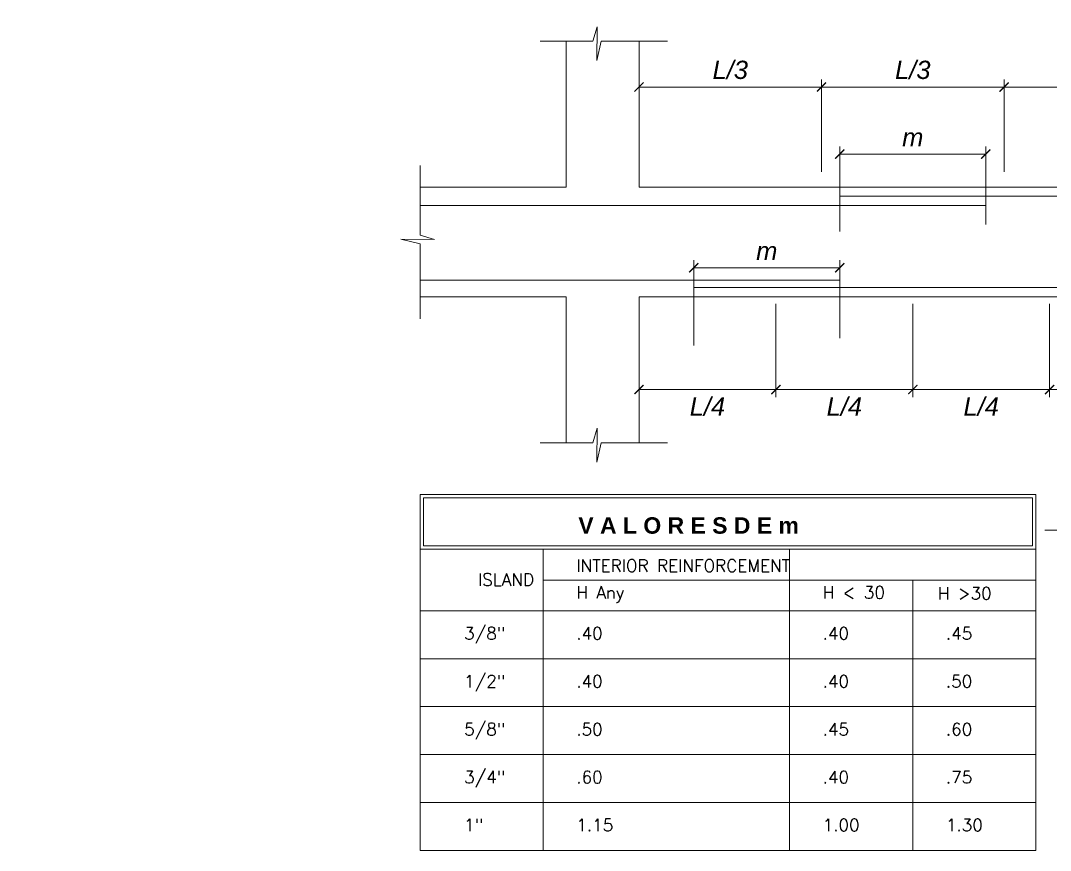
# Model space of a CAD drawing. Header units: millimetres. Extents: x 56 to 215, y 47 to 103.
# Drawn here: x 78.16 to 84.93, y 57.06 to 62.51 of the extents above; entities that cross this region are included whole.
import ezdxf

# ---------------------------------------------------------------- set-up
doc = ezdxf.new("R2010")
doc.units = ezdxf.units.MM
for name, color, linetype, lineweight in [('E_Fierros', 2, 'Continuous', 50), ('G_Complemento', 30, 'Continuous', 20), ('G_Texto', 122, 'Continuous', 20)]:
    doc.layers.add(name, color=color, linetype=linetype, lineweight=lineweight)
doc.layers.add('G_Acotación', color=171, linetype='Continuous')
doc.styles.add('Acotacion', font='ARIALN.TTF')
doc.styles.add('ARIAL', font='ariali.ttf', dxfattribs={"height": 0.12})
doc.styles.add('Textos', font='simplex.shx', dxfattribs={"width": 0.8, "oblique": 20})
doc.styles.add('Titulo Detalles', font='swissb.ttf')
doc.dimstyles.new('Indicadores', dxfattribs={"dimtxt": 0.08, "dimasz": 0.08, "dimexe": 0.05, "dimexo": 0.1, "dimgap": 0.05, "dimtad": 2, "dimtih": 1, "dimtoh": 1, "dimzin": 4, "dimdsep": 46, "dimtxsty": 'ARIAL', "dimblk1": 'ARCHTICK', "dimblk2": 'ARCHTICK', "dimsah": 1, "dimcen": 0.02, "dimclrd": 8, "dimclre": 8, "dimclrt": 7, "dimadec": 0, "dimazin": 0, "dimtfac": 1, "dimtmove": 2, "dimatfit": 3, "dimldrblk": 'CLOSEDBLANK', "dimfxl": 1, "dimtolj": 1, "dimtzin": 4, "dimlwd": 9, "dimlwe": 9, "dimarcsym": 0})
doc.dimstyles.new('Lenin_50', dxfattribs={"dimtxt": 0.3, "dimasz": 0.08, "dimexe": 0.15, "dimexo": 0.2, "dimgap": 0.03, "dimtad": 2, "dimtih": 1, "dimtoh": 1, "dimlfac": -1, "dimzin": 4, "dimdsep": 46, "dimtxsty": 'Acotacion', "dimblk": 'ARCHTICK', "dimcen": 0.08, "dimclrd": 256, "dimclre": 256, "dimclrt": 4, "dimazin": 1, "dimtm": 1e-09, "dimtfac": 1, "dimtmove": 2, "dimatfit": 2, "dimfxl": 1, "dimtolj": 1, "dimlwd": 13, "dimlwe": 18, "dimarcsym": 0})

# ---------------------------------------------------------------- blocks, each defined once
blk = doc.blocks.new('_ArchTick')
at = {"color": 0, "linetype": 'ByBlock', "const_width": 0.15}
blk.add_lwpolyline([(-0.5, -0.5), (0.5, 0.5)], dxfattribs=at)
blk = doc.blocks.new('*D554')
at = {"layer": 'Defpoints', "color": 0, "transparency": 16777216}
for p in [(75.8247, 71.0529), (77.3247, 71.0529), (75.8247, 58.5529)]:
    blk.add_point(p, dxfattribs=at)
at = {"layer": 'G_Acotación', "lineweight": 18, "transparency": 16777216}
for p, q in [((76.0247, 71.0529), (77.4747, 71.0529)), ((76.0247, 58.5529), (77.4747, 58.5529))]:
    blk.add_line(p, q, dxfattribs=at)
at = {"layer": 'G_Acotación', "lineweight": 13, "transparency": 16777216}
blk.add_line((77.3247, 58.5529), (77.3247, 71.0529), dxfattribs=at)
at = {"layer": 'G_Acotación', "lineweight": 13, "transparency": 16777216, "xscale": 0.08, "yscale": 0.08, "zscale": 0.08}
for p, rotation in [((77.3247, 71.0529), 90), ((77.3247, 58.5529), 270)]:
    blk.add_blockref('_ArchTick', p, dxfattribs=dict(at, rotation=rotation))
at = {"layer": 'G_Acotación', "color": 4, "lineweight": 5, "transparency": 16777216, "insert": (77.8534, 64.8029), "char_height": 0.3, "attachment_point": 5, "style": 'Acotacion'}
blk.add_mtext('\\A1;12.500', dxfattribs=at)
blk = doc.blocks.new('*D644')
at = {"layer": 'Defpoints', "color": 0, "transparency": 16777216}
for p in [(83.4289, 62.0779), (82.2289, 61.4196), (83.4289, 61.4196)]:
    blk.add_point(p, dxfattribs=at)
at = {"layer": 'G_Acotación', "color": 8, "lineweight": 9, "transparency": 16777216}
for p, q in [((82.2289, 61.5196), (82.2289, 62.1279)), ((83.4289, 61.5196), (83.4289, 62.1279)), ((82.2289, 62.0779), (83.4289, 62.0779))]:
    blk.add_line(p, q, dxfattribs=at)
at = {"layer": 'G_Acotación', "color": 8, "lineweight": 9, "transparency": 16777216, "xscale": 0.06, "yscale": 0.06, "zscale": 0.06, "rotation": 180}
blk.add_blockref('_ArchTick', (82.2289, 62.0779), dxfattribs=at)
at = {"layer": 'G_Acotación', "color": 8, "lineweight": 9, "transparency": 16777216, "xscale": 0.06, "yscale": 0.06, "zscale": 0.06}
blk.add_blockref('_ArchTick', (83.4289, 62.0779), dxfattribs=at)
at = {"layer": 'G_Acotación', "color": 7, "lineweight": 5, "transparency": 16777216, "insert": (82.8289, 62.1899), "char_height": 0.12, "attachment_point": 5, "style": 'ARIAL'}
blk.add_mtext('\\A1;L/3', dxfattribs=at)
blk = doc.blocks.new('_ClosedBlank')
at = {"color": 0, "linetype": 'ByBlock', "lineweight": -2}
for p, q in [((-1, 0.17), (0, 0)), ((-1, 0.17), (-1, -0.17)), ((0, 0), (-1, -0.17))]:
    blk.add_line(p, q, dxfattribs=at)
blk = doc.blocks.new('*D645')
at = {"layer": 'Defpoints', "color": 0, "transparency": 16777216}
for p in [(84.6289, 62.0779), (83.4289, 61.4196), (84.6289, 61.4196)]:
    blk.add_point(p, dxfattribs=at)
at = {"layer": 'G_Acotación', "color": 8, "lineweight": 9, "transparency": 16777216}
for p, q in [((83.4289, 61.5196), (83.4289, 62.1279)), ((84.6289, 61.5196), (84.6289, 62.1279)), ((83.4289, 62.0779), (84.6289, 62.0779))]:
    blk.add_line(p, q, dxfattribs=at)
at = {"layer": 'G_Acotación', "color": 8, "lineweight": 9, "transparency": 16777216, "xscale": 0.06, "yscale": 0.06, "zscale": 0.06, "rotation": 180}
blk.add_blockref('_ArchTick', (83.4289, 62.0779), dxfattribs=at)
at = {"layer": 'G_Acotación', "color": 8, "lineweight": 9, "transparency": 16777216, "xscale": 0.06, "yscale": 0.06, "zscale": 0.06}
blk.add_blockref('_ArchTick', (84.6289, 62.0779), dxfattribs=at)
at = {"layer": 'G_Acotación', "color": 7, "lineweight": 5, "transparency": 16777216, "insert": (84.0289, 62.1899), "char_height": 0.12, "attachment_point": 5, "style": 'ARIAL'}
blk.add_mtext('\\A1;L/3', dxfattribs=at)
blk = doc.blocks.new('*D646')
at = {"layer": 'Defpoints', "color": 0, "transparency": 16777216}
for p in [(82.2289, 60.7524), (83.1289, 60.7524), (83.1289, 60.0891)]:
    blk.add_point(p, dxfattribs=at)
at = {"layer": 'G_Acotación', "color": 8, "lineweight": 9, "transparency": 16777216}
for p, q in [((82.2289, 60.6524), (82.2289, 60.0391)), ((83.1289, 60.6524), (83.1289, 60.0391)), ((82.2289, 60.0891), (83.1289, 60.0891))]:
    blk.add_line(p, q, dxfattribs=at)
at = {"layer": 'G_Acotación', "color": 8, "lineweight": 9, "transparency": 16777216, "xscale": 0.06, "yscale": 0.06, "zscale": 0.06, "rotation": 180}
blk.add_blockref('_ArchTick', (82.2289, 60.0891), dxfattribs=at)
at = {"layer": 'G_Acotación', "color": 8, "lineweight": 9, "transparency": 16777216, "xscale": 0.06, "yscale": 0.06, "zscale": 0.06}
blk.add_blockref('_ArchTick', (83.1289, 60.0891), dxfattribs=at)
at = {"layer": 'G_Acotación', "color": 7, "lineweight": 5, "transparency": 16777216, "insert": (82.6789, 59.9771), "char_height": 0.12, "attachment_point": 5, "style": 'ARIAL'}
blk.add_mtext('\\A1;L/4', dxfattribs=at)
blk = doc.blocks.new('*D647')
at = {"layer": 'Defpoints', "color": 0, "transparency": 16777216}
for p in [(83.5489, 60.8899), (82.5889, 60.2796), (83.5489, 60.3273)]:
    blk.add_point(p, dxfattribs=at)
at = {"layer": 'G_Acotación', "color": 8, "lineweight": 9, "transparency": 16777216}
for p, q in [((82.5889, 60.3796), (82.5889, 60.9399)), ((82.5889, 60.8899), (83.5489, 60.8899)), ((83.5489, 60.4273), (83.5489, 60.9399))]:
    blk.add_line(p, q, dxfattribs=at)
at = {"layer": 'G_Acotación', "color": 8, "lineweight": 9, "transparency": 16777216, "xscale": 0.06, "yscale": 0.06, "zscale": 0.06, "rotation": 180}
blk.add_blockref('_ArchTick', (82.5889, 60.8899), dxfattribs=at)
at = {"layer": 'G_Acotación', "color": 8, "lineweight": 9, "transparency": 16777216, "xscale": 0.06, "yscale": 0.06, "zscale": 0.06}
blk.add_blockref('_ArchTick', (83.5489, 60.8899), dxfattribs=at)
at = {"layer": 'G_Acotación', "color": 7, "lineweight": 5, "transparency": 16777216, "insert": (83.0689, 60.9999), "char_height": 0.12, "attachment_point": 5, "style": 'ARIAL'}
blk.add_mtext('\\A1;m', dxfattribs=at)
blk = doc.blocks.new('*D648')
at = {"layer": 'Defpoints', "color": 0, "transparency": 16777216}
for p in [(83.1289, 60.7524), (84.0289, 60.7524), (84.0289, 60.0891)]:
    blk.add_point(p, dxfattribs=at)
at = {"layer": 'G_Acotación', "color": 8, "lineweight": 9, "transparency": 16777216}
for p, q in [((83.1289, 60.6524), (83.1289, 60.0391)), ((84.0289, 60.6524), (84.0289, 60.0391)), ((83.1289, 60.0891), (84.0289, 60.0891))]:
    blk.add_line(p, q, dxfattribs=at)
at = {"layer": 'G_Acotación', "color": 8, "lineweight": 9, "transparency": 16777216, "xscale": 0.06, "yscale": 0.06, "zscale": 0.06, "rotation": 180}
blk.add_blockref('_ArchTick', (83.1289, 60.0891), dxfattribs=at)
at = {"layer": 'G_Acotación', "color": 8, "lineweight": 9, "transparency": 16777216, "xscale": 0.06, "yscale": 0.06, "zscale": 0.06}
blk.add_blockref('_ArchTick', (84.0289, 60.0891), dxfattribs=at)
at = {"layer": 'G_Acotación', "color": 7, "lineweight": 5, "transparency": 16777216, "insert": (83.5789, 59.9771), "char_height": 0.12, "attachment_point": 5, "style": 'ARIAL'}
blk.add_mtext('\\A1;L/4', dxfattribs=at)
blk = doc.blocks.new('*D649')
at = {"layer": 'Defpoints', "color": 0, "transparency": 16777216}
for p in [(84.0289, 60.7524), (84.9289, 60.7524), (84.9289, 60.0891)]:
    blk.add_point(p, dxfattribs=at)
at = {"layer": 'G_Acotación', "color": 8, "lineweight": 9, "transparency": 16777216}
for p, q in [((84.0289, 60.6524), (84.0289, 60.0391)), ((84.9289, 60.6524), (84.9289, 60.0391)), ((84.0289, 60.0891), (84.9289, 60.0891))]:
    blk.add_line(p, q, dxfattribs=at)
at = {"layer": 'G_Acotación', "color": 8, "lineweight": 9, "transparency": 16777216, "xscale": 0.06, "yscale": 0.06, "zscale": 0.06, "rotation": 180}
blk.add_blockref('_ArchTick', (84.0289, 60.0891), dxfattribs=at)
at = {"layer": 'G_Acotación', "color": 8, "lineweight": 9, "transparency": 16777216, "xscale": 0.06, "yscale": 0.06, "zscale": 0.06}
blk.add_blockref('_ArchTick', (84.9289, 60.0891), dxfattribs=at)
at = {"layer": 'G_Acotación', "color": 7, "lineweight": 5, "transparency": 16777216, "insert": (84.4789, 59.9771), "char_height": 0.12, "attachment_point": 5, "style": 'ARIAL'}
blk.add_mtext('\\A1;L/4', dxfattribs=at)
blk = doc.blocks.new('*D650')
at = {"layer": 'Defpoints', "color": 0, "transparency": 16777216}
for p in [(84.5089, 61.6372), (83.5489, 61.027), (84.5089, 61.0747)]:
    blk.add_point(p, dxfattribs=at)
at = {"layer": 'G_Acotación', "color": 8, "lineweight": 9, "transparency": 16777216}
for p, q in [((83.5489, 61.127), (83.5489, 61.6872)), ((84.5089, 61.1747), (84.5089, 61.6872)), ((83.5489, 61.6372), (84.5089, 61.6372))]:
    blk.add_line(p, q, dxfattribs=at)
at = {"layer": 'G_Acotación', "color": 8, "lineweight": 9, "transparency": 16777216, "xscale": 0.06, "yscale": 0.06, "zscale": 0.06, "rotation": 180}
blk.add_blockref('_ArchTick', (83.5489, 61.6372), dxfattribs=at)
at = {"layer": 'G_Acotación', "color": 8, "lineweight": 9, "transparency": 16777216, "xscale": 0.06, "yscale": 0.06, "zscale": 0.06}
blk.add_blockref('_ArchTick', (84.5089, 61.6372), dxfattribs=at)
at = {"layer": 'G_Acotación', "color": 7, "lineweight": 5, "transparency": 16777216, "insert": (84.0289, 61.7472), "char_height": 0.12, "attachment_point": 5, "style": 'ARIAL'}
blk.add_mtext('\\A1;m', dxfattribs=at)
blk = doc.blocks.new('*D651')
at = {"layer": 'Defpoints', "color": 0, "transparency": 16777216}
for p in [(85.8289, 62.0779), (84.6289, 61.4196), (85.8289, 61.4196)]:
    blk.add_point(p, dxfattribs=at)
at = {"layer": 'G_Acotación', "color": 8, "lineweight": 9, "transparency": 16777216}
for p, q in [((84.6289, 61.5196), (84.6289, 62.1279)), ((85.8289, 61.5196), (85.8289, 62.1279)), ((84.6289, 62.0779), (85.8289, 62.0779))]:
    blk.add_line(p, q, dxfattribs=at)
at = {"layer": 'G_Acotación', "color": 8, "lineweight": 9, "transparency": 16777216, "xscale": 0.06, "yscale": 0.06, "zscale": 0.06, "rotation": 180}
blk.add_blockref('_ArchTick', (84.6289, 62.0779), dxfattribs=at)
at = {"layer": 'G_Acotación', "color": 8, "lineweight": 9, "transparency": 16777216, "xscale": 0.06, "yscale": 0.06, "zscale": 0.06}
blk.add_blockref('_ArchTick', (85.8289, 62.0779), dxfattribs=at)
at = {"layer": 'G_Acotación', "color": 7, "lineweight": 5, "transparency": 16777216, "insert": (85.2289, 62.1899), "char_height": 0.12, "attachment_point": 5, "style": 'ARIAL'}
blk.add_mtext('\\A1;L/3', dxfattribs=at)
blk = doc.blocks.new('*D652')
at = {"layer": 'Defpoints', "color": 0, "transparency": 16777216}
for p in [(84.9289, 60.7524), (85.8289, 60.7524), (85.8289, 60.0891)]:
    blk.add_point(p, dxfattribs=at)
at = {"layer": 'G_Acotación', "color": 8, "lineweight": 9, "transparency": 16777216}
for p, q in [((84.9289, 60.6524), (84.9289, 60.0391)), ((85.8289, 60.6524), (85.8289, 60.0391)), ((84.9289, 60.0891), (85.8289, 60.0891))]:
    blk.add_line(p, q, dxfattribs=at)
at = {"layer": 'G_Acotación', "color": 8, "lineweight": 9, "transparency": 16777216, "xscale": 0.06, "yscale": 0.06, "zscale": 0.06, "rotation": 180}
blk.add_blockref('_ArchTick', (84.9289, 60.0891), dxfattribs=at)
at = {"layer": 'G_Acotación', "color": 8, "lineweight": 9, "transparency": 16777216, "xscale": 0.06, "yscale": 0.06, "zscale": 0.06}
blk.add_blockref('_ArchTick', (85.8289, 60.0891), dxfattribs=at)
at = {"layer": 'G_Acotación', "color": 7, "lineweight": 5, "transparency": 16777216, "insert": (85.3789, 59.9771), "char_height": 0.12, "attachment_point": 5, "style": 'ARIAL'}
blk.add_mtext('\\A1;L/4', dxfattribs=at)

msp = doc.modelspace()

# ---------------------------------------------------------------- linework, layer by layer
at = {"lineweight": 5}
msp.add_line((84.8976, 59.1648), (86.1261, 59.1648), dxfattribs=at)
at = {"layer": 'E_Fierros', "lineweight": 5}
for points in [[(83.5489, 61.3596), (83.5489, 61.3596), (87.2687, 61.3596)], [(84.5089, 61.3001), (80.7889, 61.3001)], [(83.5489, 60.8073), (80.7889, 60.8073)], [(82.5889, 60.7596), (82.5889, 60.7596), (87.2687, 60.7596)]]:
    msp.add_lwpolyline(points, dxfattribs=at)
at = {"layer": 'G_Complemento', "lineweight": 5}
for p, q in [((80.7889, 59.3995), (80.7889, 57.0595)), ((80.7889, 59.3995), (84.8389, 59.3995)), ((84.8389, 59.3995), (84.8389, 57.0595)), ((80.7889, 59.0395), (84.8389, 59.0395)), ((81.5989, 59.0395), (81.5989, 57.0595)), ((83.2189, 59.0359), (83.2189, 57.0595)), ((84.0289, 58.837), (84.0289, 57.0595)), ((80.7889, 58.6345), (84.8389, 58.6345)), ((80.7889, 58.3195), (84.8389, 58.3195)), ((80.7889, 58.0045), (84.8389, 58.0045)), ((80.7889, 57.6895), (84.8389, 57.6895)), ((80.7889, 57.3745), (84.8389, 57.3745)), ((80.7889, 57.0595), (84.8389, 57.0595))]:
    msp.add_line(p, q, dxfattribs=at)
at = {"layer": 'G_Complemento', "linetype": 'ByBlock', "lineweight": 5, "ltscale": 5}
for points in [[(81.5785, 62.3796), (81.9253, 62.3796), (81.9528, 62.4743), (81.9515, 62.2525), (81.9807, 62.3796), (82.4162, 62.3796)], [(80.7889, 61.563), (80.7889, 61.1029), (80.8836, 61.0753), (80.6618, 61.0766), (80.7889, 61.0474), (80.7889, 60.5542)], [(81.5785, 59.7396), (81.9253, 59.7396), (81.9528, 59.8343), (81.9515, 59.6125), (81.9807, 59.7396), (82.4162, 59.7396)]]:
    msp.add_lwpolyline(points, dxfattribs=at)
at = {"layer": 'G_Complemento', "lineweight": 5}
for points in [[(80.7889, 61.4196), (81.7489, 61.4196), (81.7489, 62.3796)], [(82.2289, 61.4196), (82.2289, 61.4196), (82.2289, 62.3796)], [(82.2289, 61.4196), (85.8289, 61.4196), (85.8289, 62.3796)], [(80.7889, 60.6996), (81.7489, 60.6996), (81.7489, 59.7396)], [(82.2289, 60.6996), (82.2289, 60.6996), (82.2289, 59.7396)], [(82.2289, 60.6996), (85.8289, 60.6996), (85.8289, 59.7396)], [(81.5989, 58.837), (81.5989, 58.837), (84.8389, 58.837)]]:
    msp.add_lwpolyline(points, dxfattribs=at)
msp.add_lwpolyline([(80.8114, 59.062), (84.8164, 59.062), (84.8164, 59.377), (80.8114, 59.377)], close=True, dxfattribs=at)

# ---------------------------------------------------------------- texts
at = {"layer": 'G_Texto', "lineweight": 5}
for s, height, style, p in [('V A L O R E S D E m', 0.108, 'Titulo Detalles', (81.83, 59.1415)), ('INTERIOR REINFORCEMENT', 0.081, 'Textos', (81.8166, 58.8909)), ('ISLAND', 0.081, 'Textos', (81.1705, 58.7995)), ('H Any', 0.081, 'Textos', (81.8166, 58.7146)), ('H < 30', 0.081, 'Textos', (83.4366, 58.7146)), ('H >30', 0.081, 'Textos', (84.1937, 58.709)), ('3/8"', 0.081, 'Textos', (81.0792, 58.4458)), ('.40', 0.081, 'Textos', (81.8166, 58.4454)), ('.40', 0.081, 'Textos', (83.4366, 58.4454)), ('.45', 0.081, 'Textos', (84.2466, 58.4454)), ('1/2"', 0.081, 'Textos', (81.0792, 58.1308)), ('.40', 0.081, 'Textos', (81.8166, 58.1304)), ('.40', 0.081, 'Textos', (83.4366, 58.1304)), ('.50', 0.081, 'Textos', (84.2466, 58.1304)), ('5/8"', 0.081, 'Textos', (81.0792, 57.8158)), ('.50', 0.081, 'Textos', (81.8166, 57.8154)), ('.45', 0.081, 'Textos', (83.4366, 57.8154)), ('.60', 0.081, 'Textos', (84.2466, 57.8154)), ('3/4"', 0.081, 'Textos', (81.0792, 57.5008)), ('.60', 0.081, 'Textos', (81.8166, 57.5004)), ('.40', 0.081, 'Textos', (83.4366, 57.5004)), ('.75', 0.081, 'Textos', (84.2466, 57.5004)), ('1"', 0.081, 'Textos', (81.0792, 57.1858)), ('1.15', 0.081, 'Textos', (81.8166, 57.1854)), ('1.00', 0.081, 'Textos', (83.4366, 57.1854)), ('1.30', 0.081, 'Textos', (84.2466, 57.1854))]:
    msp.add_text(s, height=height, dxfattribs=dict(at, style=style)).set_placement(p)

# ---------------------------------------------------------------- dimensions: what is measured, and where the dimension line sits
at = {"layer": 'G_Acotación', "lineweight": 5}
dim = msp.add_linear_dim(base=(77.3247, 71.0529), p1=(75.8247, 58.5529), p2=(75.8247, 71.0529), angle=90, dimstyle='Lenin_50', override={"dimdec": 3, "dimfxl": 0.06}, dxfattribs=at)
dim.commit()
dim.dimension.update_dxf_attribs({"geometry": '*D554', "text_midpoint": (77.8534, 64.8029)})
for base, p1, p2, text, picture, middle in [((83.4289, 62.0779), (82.2289, 61.4196), (83.4289, 61.4196), 'L/3', '*D644', (82.8289, 62.1899)), ((84.6289, 62.0779), (83.4289, 61.4196), (84.6289, 61.4196), 'L/3', '*D645', (84.0289, 62.1899)), ((85.8289, 62.0779), (84.6289, 61.4196), (85.8289, 61.4196), 'L/3', '*D651', (85.2289, 62.1899)), ((84.5089, 61.6372), (83.5489, 61.027), (84.5089, 61.0747), 'm', '*D650', (84.0289, 61.7472)), ((83.5489, 60.8899), (82.5889, 60.2796), (83.5489, 60.3273), 'm', '*D647', (83.0689, 60.9999)), ((83.1289, 60.0891), (82.2289, 60.7524), (83.1289, 60.7524), 'L/4', '*D646', (82.6789, 59.9771)), ((84.0289, 60.0891), (83.1289, 60.7524), (84.0289, 60.7524), 'L/4', '*D648', (83.5789, 59.9771)), ((84.9289, 60.0891), (84.0289, 60.7524), (84.9289, 60.7524), 'L/4', '*D649', (84.4789, 59.9771)), ((85.8289, 60.0891), (84.9289, 60.7524), (85.8289, 60.7524), 'L/4', '*D652', (85.3789, 59.9771))]:
    dim = msp.add_linear_dim(base=base, p1=p1, p2=p2, text=text, dimstyle='Indicadores', override={"dimasz": 0.06}, dxfattribs=at)
    dim.commit()
    dim.dimension.update_dxf_attribs({"geometry": picture, "text_midpoint": middle})

doc.saveas('drawing.dxf')
